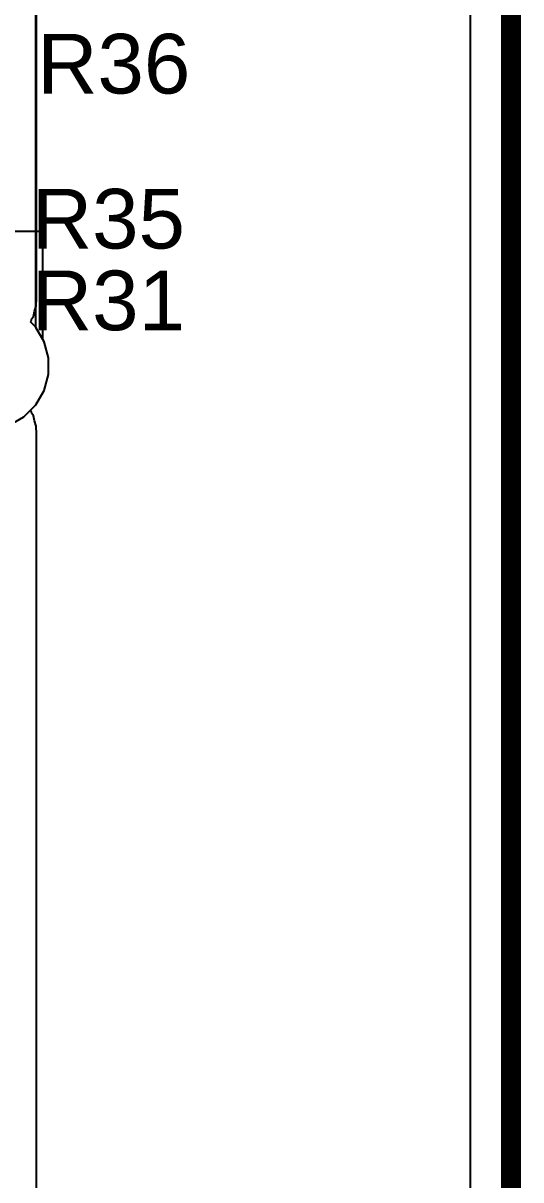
# Model space of a CAD drawing. Header units: inches. Extents: x -5 to 501, y -9 to 81.
# Drawn here: x 108.78 to 115.13, y 13.77 to 28.53 of the extents above; entities that cross this region are included whole.
import ezdxf

# ---------------------------------------------------------------- set-up
doc = ezdxf.new("R2010")
doc.units = ezdxf.units.IN
for name, color, linetype in [('Board Outline', 216, 'Continuous'), ('Bottom Layer', 5, 'Continuous'), ('Ground', 16, 'Continuous'), ('Mechanical 4', 56, 'Continuous'), ('Power', 76, 'Continuous'), ('Top Layer', 1, 'Continuous'), ('Top Overlay', 2, 'Continuous')]:
    doc.layers.add(name, color=color, linetype=linetype)
doc.styles.add('Arial', font='', dxfattribs={"height": 0.2})
doc.styles.get('Arial').set_extended_font_data('Arial')

msp = doc.modelspace()

# ---------------------------------------------------------------- linework, layer by layer
at = {"layer": 'Board Outline'}
msp.add_lwpolyline([(115, 0, 0.254, 0.254, 0), (115, 40, 0.254, 0.254, 0)], format="xyseb", dxfattribs=at)
at = {"layer": 'Bottom Layer'}
for p, q in [((114.482, 39.482), (114.482, 0.518)), ((108.942, 24.65), (108.942, 28.906)), ((109.047, 24.467), (108.942, 24.65)), ((109.102, 24.262), (109.047, 24.467)), ((109.102, 24.049), (109.102, 24.262)), ((109.047, 23.844), (109.102, 24.049)), ((108.941, 23.659), (109.047, 23.844)), ((108.873, 23.591), (108.941, 23.659)), ((108.881, 23.582), (108.873, 23.591)), ((108.892, 23.549), (108.881, 23.582)), ((108.911, 23.521), (108.892, 23.549)), ((108.924, 23.455), (108.911, 23.521)), ((108.946, 23.39), (108.924, 23.455)), ((108.944, 23.356), (108.946, 23.39)), ((108.951, 23.323), (108.944, 23.356)), ((108.951, 22.987), (108.951, 23.323)), ((108.951, 0.518), (108.951, 22.987))]:
    msp.add_line(p, q, dxfattribs=at)
at = {"layer": 'Ground'}
for p, q in [((114.482, 39.482), (114.482, 0.518)), ((108.951, 24.988), (108.951, 30.111)), ((108.944, 24.954), (108.951, 24.988)), ((108.911, 24.79), (108.924, 24.856)), ((108.924, 24.856), (108.946, 24.92)), ((108.946, 24.92), (108.944, 24.954)), ((108.873, 24.719), (108.881, 24.729)), ((108.941, 24.652), (108.873, 24.719)), ((108.881, 24.729), (108.892, 24.761)), ((108.892, 24.761), (108.911, 24.79)), ((109.047, 24.467), (108.941, 24.652)), ((109.102, 24.262), (109.047, 24.467)), ((109.102, 24.049), (109.102, 24.262)), ((109.047, 23.844), (109.102, 24.049)), ((108.941, 23.659), (109.047, 23.844)), ((108.873, 23.591), (108.941, 23.659)), ((108.881, 23.582), (108.873, 23.591)), ((108.892, 23.549), (108.881, 23.582)), ((108.911, 23.521), (108.892, 23.549)), ((108.924, 23.455), (108.911, 23.521)), ((108.946, 23.39), (108.924, 23.455)), ((108.944, 23.356), (108.946, 23.39)), ((108.951, 23.323), (108.944, 23.356)), ((108.951, 22.987), (108.951, 23.323)), ((108.951, 0.518), (108.951, 22.987))]:
    msp.add_line(p, q, dxfattribs=at)
at = {"layer": 'Mechanical 4'}
msp.add_lwpolyline([(115.001, -0.002, 0.0127, 0.0127, 0), (115.001, 39.998, 0.0127, 0.0127, 0)], format="xyseb", dxfattribs=at)
at = {"layer": 'Power'}
for p, q in [((114.482, 39.482), (114.482, 0.518)), ((108.951, 24.988), (108.951, 30.111)), ((108.944, 24.954), (108.951, 24.988)), ((108.911, 24.79), (108.924, 24.856)), ((108.924, 24.856), (108.946, 24.92)), ((108.946, 24.92), (108.944, 24.954)), ((108.873, 24.719), (108.881, 24.729)), ((108.941, 24.652), (108.873, 24.719)), ((108.881, 24.729), (108.892, 24.761)), ((108.892, 24.761), (108.911, 24.79)), ((109.047, 24.467), (108.941, 24.652)), ((109.102, 24.262), (109.047, 24.467)), ((109.102, 24.049), (109.102, 24.262)), ((109.047, 23.844), (109.102, 24.049)), ((108.941, 23.659), (109.047, 23.844)), ((108.873, 23.591), (108.941, 23.659)), ((108.881, 23.582), (108.873, 23.591)), ((108.892, 23.549), (108.881, 23.582)), ((108.911, 23.521), (108.892, 23.549)), ((108.924, 23.455), (108.911, 23.521)), ((108.946, 23.39), (108.924, 23.455)), ((108.944, 23.356), (108.946, 23.39)), ((108.951, 23.323), (108.944, 23.356)), ((108.951, 22.987), (108.951, 23.323)), ((108.951, 0.518), (108.951, 22.987))]:
    msp.add_line(p, q, dxfattribs=at)
at = {"layer": 'Top Layer'}
for p, q in [((114.482, 39.482), (114.482, 0.518)), ((109.031, 25.874), (108.091, 25.874)), ((109.031, 24.496), (109.031, 25.874)), ((109.047, 24.467), (109.031, 24.496)), ((109.102, 24.262), (109.047, 24.467)), ((109.102, 24.049), (109.102, 24.262)), ((109.047, 23.844), (109.102, 24.049)), ((108.941, 23.659), (109.047, 23.844)), ((108.79, 23.509), (108.941, 23.659)), ((108.606, 23.402), (108.79, 23.509))]:
    msp.add_line(p, q, dxfattribs=at)

# ---------------------------------------------------------------- texts
at = {"layer": 'Top Overlay', "style": 'Arial'}
for s, p in [('R36', (108.959, 27.635)), ('R35', (108.891, 25.656)), ('R31', (108.891, 24.613))]:
    msp.add_text(s, height=0.762, dxfattribs=at).set_placement(p)

doc.saveas('drawing.dxf')
